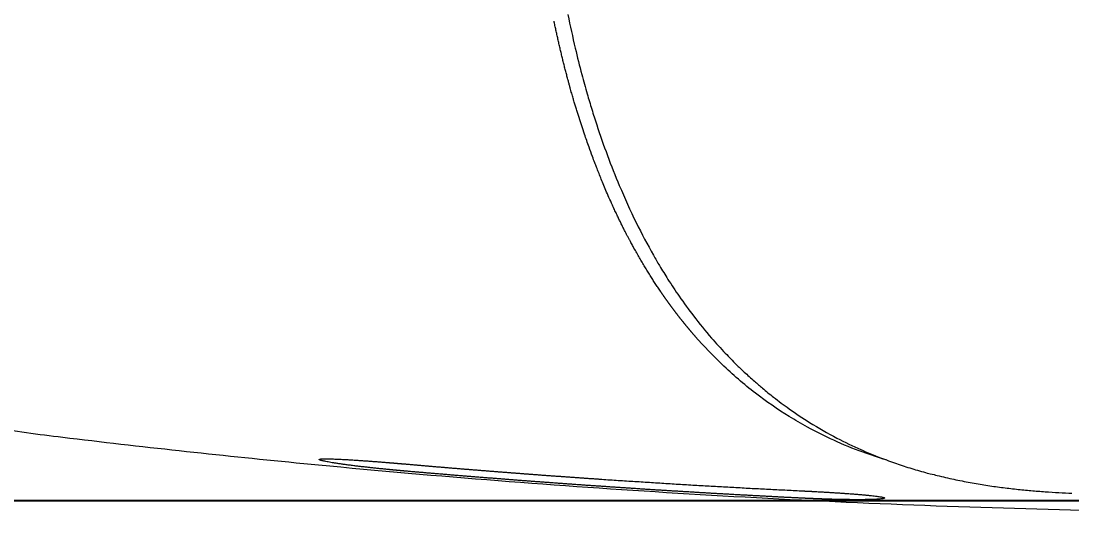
# Model space of a CAD drawing. Header units: millimetres. Extents: x 0 to 1800, y -67 to 2530.
# Drawn here: x 388.8 to 548.5, y 1339.3 to 1418 of the extents above; entities that cross this region are included whole.
import ezdxf

# ---------------------------------------------------------------- set-up
doc = ezdxf.new("R2010")
doc.units = ezdxf.units.MM
for name, color, linetype in [('내부선 및 부속', 4, 'Continuous'), ('외형선', 3, 'Continuous'), ('치수선', 7, 'Continuous')]:
    doc.layers.add(name, color=color, linetype=linetype)
doc.styles.add('____', font='')
doc.styles.get('____').set_extended_font_data('굴림')
doc.dimstyles.new('MSADIM', dxfattribs={"dimtxt": 33, "dimasz": 17, "dimexe": 10, "dimexo": 7.5, "dimgap": 10, "dimtad": 0, "dimtih": 1, "dimtoh": 1, "dimdec": 0, "dimzin": 1, "dimdsep": 46, "dimtxsty": '____', "dimcen": 11.25, "dimadec": 0, "dimazin": 0, "dimtfac": 1, "dimtdec": 0, "dimtix": 1, "dimtmove": 0, "dimatfit": 3, "dimfxl": 0, "dimtolj": 1, "dimtzin": 1, "dimarcsym": 0})

# ---------------------------------------------------------------- blocks, each defined once
blk = doc.blocks.new('*D37')
at = {"layer": '치수선', "color": 0, "linetype": 'Continuous', "lineweight": -2}
for p, q in [((588.21, 1745.09), (155.58, 1745.09)), ((165.58, 1728.09), (165.58, 1567.93)), ((165.58, 1362.09), (165.58, 1522.26)), ((588.21, 1345.09), (155.58, 1345.09))]:
    blk.add_line(p, q, dxfattribs=at)
at = {"layer": '치수선', "color": 0, "linetype": 'Continuous'}
for points in [[(162.75, 1728.09), (168.42, 1728.09), (165.58, 1745.09)], [(162.75, 1362.09), (168.42, 1362.09), (165.58, 1345.09)]]:
    blk.add_solid(points, dxfattribs=at)
at = {"layer": '치수선', "color": 0, "linetype": 'Continuous', "insert": (165.58, 1545.09), "char_height": 25, "attachment_point": 5, "style": '____'}
blk.add_mtext('\\A1;400', dxfattribs=at)
blk = doc.blocks.new('*D34')
at = {"layer": '치수선', "color": 0, "linetype": 'Continuous', "lineweight": -2}
for p, q in [((280.71, 1537.59), (280.71, 1220.49)), ((1003.36, 1537.59), (1003.36, 1220.49)), ((297.71, 1230.49), (604.9, 1230.49)), ((986.36, 1230.49), (679.16, 1230.49))]:
    blk.add_line(p, q, dxfattribs=at)
at = {"layer": '치수선', "color": 0, "linetype": 'Continuous'}
for points in [[(297.71, 1233.33), (297.71, 1227.66), (280.71, 1230.49)], [(986.36, 1233.33), (986.36, 1227.66), (1003.36, 1230.49)]]:
    blk.add_solid(points, dxfattribs=at)
at = {"layer": '치수선', "color": 0, "linetype": 'Continuous', "insert": (642.03, 1230.49), "char_height": 25, "attachment_point": 5, "style": '____'}
blk.add_mtext('\\A1;720', dxfattribs=at)
blk = doc.blocks.new('*D35')
at = {"layer": '치수선', "color": 0, "linetype": 'Continuous', "lineweight": -2}
for p, q in [((1003.36, 1537.59), (1003.36, 1159.08)), ((260.71, 1217.64), (260.71, 1159.08)), ((277.71, 1169.08), (594.9, 1169.08)), ((986.36, 1169.08), (669.16, 1169.08))]:
    blk.add_line(p, q, dxfattribs=at)
at = {"layer": '치수선', "color": 0, "linetype": 'Continuous'}
for points in [[(277.71, 1171.92), (277.71, 1166.25), (260.71, 1169.08)], [(986.36, 1171.92), (986.36, 1166.25), (1003.36, 1169.08)]]:
    blk.add_solid(points, dxfattribs=at)
at = {"layer": '치수선', "color": 0, "linetype": 'Continuous', "insert": (632.03, 1169.08), "char_height": 25, "attachment_point": 5, "style": '____'}
blk.add_mtext('\\A1;740', dxfattribs=at)

msp = doc.modelspace()

# ---------------------------------------------------------------- linework, layer by layer
at = {"layer": '내부선 및 부속', "linetype": 'Continuous', "lineweight": 13}
for points, knots in [([(471.89, 1418.96), (472.24, 1417.25), (472.91, 1414.2), (473.91, 1410.19), (474.77, 1407.11), (475.52, 1404.57), (476.52, 1401.43), (477.87, 1397.53), (479.85, 1392.54), (482.16, 1387.45), (484.27, 1383.46), (485.92, 1380.62), (487.21, 1378.53), (488.92, 1375.96), (491.1, 1372.95), (492.79, 1370.89), (493.72, 1369.81)], [0, 0, 0, 0, 0.091534, 0.164319, 0.218269, 0.261577, 0.305777, 0.394789, 0.484119, 0.59792, 0.703021, 0.737234, 0.783777, 0.842971, 0.914947, 1, 1, 1, 1]), ([(491.26, 1370.05), (491.23, 1370.08), (491.18, 1370.14), (491.1, 1370.23), (491.02, 1370.32), (490.94, 1370.41), (490.86, 1370.5), (490.79, 1370.59), (490.71, 1370.68), (490.64, 1370.77), (490.56, 1370.86), (490.49, 1370.95), (490.41, 1371.03), (490.34, 1371.12), (490.27, 1371.21), (490.19, 1371.29), (490.12, 1371.38), (490.05, 1371.46), (489.98, 1371.55), (489.91, 1371.63), (489.84, 1371.72), (489.78, 1371.8), (489.71, 1371.88), (489.64, 1371.97), (489.57, 1372.05), (489.51, 1372.13), (489.44, 1372.21), (489.38, 1372.29), (489.31, 1372.37), (489.25, 1372.45), (489.19, 1372.53), (489.13, 1372.61), (489.06, 1372.69), (489, 1372.76), (488.94, 1372.84), (488.88, 1372.92), (488.82, 1372.99), (488.76, 1373.07), (488.71, 1373.14), (488.65, 1373.22), (488.59, 1373.29), (488.53, 1373.36), (488.48, 1373.44), (488.42, 1373.51), (488.37, 1373.58), (488.31, 1373.65), (488.26, 1373.72), (488.21, 1373.79), (488.15, 1373.86), (488.1, 1373.93), (488.05, 1374), (488, 1374.07), (487.95, 1374.13), (487.9, 1374.2), (487.85, 1374.27), (487.8, 1374.33), (487.75, 1374.4), (487.7, 1374.46), (487.66, 1374.53), (487.61, 1374.59), (487.56, 1374.65), (487.52, 1374.71), (487.47, 1374.78), (487.43, 1374.84), (487.39, 1374.9), (487.34, 1374.96), (487.3, 1375.02), (487.26, 1375.07), (487.21, 1375.13), (487.17, 1375.19), (487.13, 1375.25), (487.09, 1375.3), (487.05, 1375.36), (487.01, 1375.41), (486.97, 1375.47), (486.93, 1375.52), (486.9, 1375.57), (486.86, 1375.63), (486.82, 1375.68), (486.79, 1375.73), (486.75, 1375.78), (486.72, 1375.83), (486.68, 1375.88), (486.65, 1375.93), (486.61, 1375.98), (486.58, 1376.02), (486.55, 1376.07), (486.51, 1376.12), (486.48, 1376.16), (486.45, 1376.21), (486.42, 1376.25), (486.39, 1376.3), (486.36, 1376.34), (486.33, 1376.38), (486.3, 1376.42), (486.27, 1376.47), (486.24, 1376.51), (486.22, 1376.55), (486.19, 1376.59), (486.16, 1376.62), (486.14, 1376.66), (486.11, 1376.7), (486.09, 1376.74), (486.06, 1376.77), (486.04, 1376.81), (486.01, 1376.84), (485.99, 1376.88), (485.97, 1376.91), (485.82, 1377.12), (485.56, 1377.52), (485.17, 1378.11), (484.78, 1378.71), (484.38, 1379.34), (483.98, 1379.98), (483.58, 1380.64), (483.17, 1381.32), (482.76, 1382.02), (482.35, 1382.74), (482.03, 1383.31), (481.8, 1383.73), (481.64, 1384.01), (481.47, 1384.32), (481.29, 1384.67), (481.08, 1385.05), (480.87, 1385.47), (480.64, 1385.91), (480.39, 1386.39), (480.13, 1386.91), (479.86, 1387.46), (479.58, 1388.05), (479.28, 1388.67), (478.97, 1389.33), (478.59, 1390.17), (478.15, 1391.14), (477.68, 1392.22), (477.26, 1393.22), (476.89, 1394.14), (476.55, 1394.98), (476.26, 1395.73), (475.95, 1396.52), (475.57, 1397.54), (475.04, 1398.99), (474.35, 1400.97), (473.79, 1402.68), (473.39, 1403.94), (473.2, 1404.57), (473, 1405.2), (472.85, 1405.72), (472.72, 1406.14), (472.63, 1406.46), (472.53, 1406.82), (472.41, 1407.21), (472.29, 1407.64), (472.16, 1408.1), (472.03, 1408.6), (471.91, 1409.05), (471.8, 1409.45), (471.71, 1409.79), (471.62, 1410.13), (471.53, 1410.47), (471.44, 1410.8), (471.36, 1411.14), (471.27, 1411.48), (471.19, 1411.82), (471.1, 1412.16), (471.02, 1412.5), (470.94, 1412.84), (470.86, 1413.18), (470.78, 1413.52), (470.7, 1413.87), (470.62, 1414.21), (470.54, 1414.55), (470.46, 1414.89), (470.38, 1415.24), (470.31, 1415.58), (470.23, 1415.92), (470.15, 1416.27), (470.08, 1416.61), (470.01, 1416.95), (469.93, 1417.3), (469.86, 1417.64), (469.81, 1417.87), (469.79, 1417.99)], [0, 0, 0, 0, 0.002477, 0.004938, 0.007384, 0.009813, 0.012227, 0.014624, 0.017006, 0.019371, 0.021721, 0.024055, 0.026372, 0.028674, 0.03096, 0.03323, 0.035484, 0.037722, 0.039943, 0.042149, 0.04434, 0.046514, 0.048672, 0.050814, 0.05294, 0.05505, 0.057144, 0.059223, 0.061285, 0.063331, 0.065361, 0.067376, 0.069374, 0.071356, 0.073323, 0.075273, 0.077207, 0.079126, 0.081028, 0.082914, 0.084785, 0.086639, 0.088477, 0.0903, 0.092106, 0.093897, 0.095671, 0.097429, 0.099172, 0.100898, 0.102608, 0.104303, 0.105981, 0.107643, 0.10929, 0.11092, 0.112534, 0.114132, 0.115715, 0.117281, 0.118831, 0.120365, 0.121883, 0.123386, 0.124872, 0.126342, 0.127796, 0.129234, 0.130656, 0.132062, 0.133452, 0.134826, 0.136184, 0.137526, 0.138852, 0.140162, 0.141456, 0.142733, 0.143995, 0.145241, 0.146471, 0.147684, 0.148882, 0.150064, 0.151229, 0.152379, 0.153512, 0.15463, 0.155731, 0.156817, 0.157886, 0.15894, 0.159977, 0.160998, 0.162004, 0.162993, 0.163966, 0.164923, 0.165864, 0.166789, 0.167698, 0.168592, 0.169469, 0.170329, 0.171174, 0.172003, 0.172816, 0.173613, 0.174394, 0.187949, 0.201806, 0.215964, 0.230423, 0.245183, 0.260245, 0.275608, 0.291273, 0.307241, 0.323511, 0.328986, 0.335149, 0.341999, 0.349536, 0.357761, 0.366674, 0.376274, 0.386561, 0.397537, 0.409199, 0.42155, 0.434588, 0.448313, 0.462726, 0.486515, 0.508544, 0.528813, 0.547323, 0.564073, 0.579064, 0.592296, 0.611038, 0.63961, 0.678017, 0.726263, 0.738319, 0.750375, 0.762429, 0.774483, 0.779952, 0.786063, 0.792815, 0.800208, 0.808244, 0.81692, 0.826238, 0.836198, 0.842499, 0.8488, 0.855101, 0.861402, 0.867703, 0.874004, 0.880305, 0.886606, 0.892906, 0.899207, 0.905508, 0.911808, 0.918108, 0.924409, 0.930709, 0.937009, 0.943309, 0.949609, 0.955908, 0.962208, 0.968507, 0.974806, 0.981105, 0.987404, 0.993702, 1, 1, 1, 1]), ([(505.53, 1357.88), (503.77, 1358.97), (500.25, 1361.4), (495.5, 1365.5), (492.56, 1368.57), (491.26, 1370.05)], [0, 0, 0, 0, 0.337603, 0.69496, 1, 1, 1, 1]), ([(493.72, 1369.81), (494.41, 1369.02), (495.65, 1367.66), (497.32, 1365.95), (498.54, 1364.78), (499.45, 1363.94), (500.38, 1363.12), (501.6, 1362.06), (503.35, 1360.65), (505.73, 1358.88), (507.58, 1357.64), (508.63, 1356.98)], [0, 0, 0, 0, 0.154353, 0.27337, 0.357069, 0.408575, 0.46193, 0.544335, 0.654346, 0.806218, 1, 1, 1, 1]), ([(520.27, 1351.28), (519.09, 1351.64), (516.39, 1352.53), (512.39, 1354.16), (508.66, 1356.02), (506.44, 1357.31), (505.53, 1357.88)], [0, 0, 0, 0, 0.230201, 0.529122, 0.803835, 1, 1, 1, 1]), ([(508.63, 1356.98), (510, 1356.13), (512.55, 1354.67), (516.16, 1352.93), (519.19, 1351.68), (521.78, 1350.73), (524.16, 1349.96), (525.87, 1349.46), (526.8, 1349.22), (526.94, 1349.19)], [0, 0, 0, 0, 0.237432, 0.437747, 0.601077, 0.730738, 0.854312, 0.978043, 1, 1, 1, 1]), ([(447.05, 1349.59), (447.03, 1349.6), (446.99, 1349.6), (446.94, 1349.6), (446.89, 1349.61), (446.83, 1349.61), (446.78, 1349.62), (446.72, 1349.62), (446.67, 1349.63), (446.61, 1349.63), (446.56, 1349.64), (446.5, 1349.64), (446.45, 1349.65), (446.39, 1349.65), (446.34, 1349.66), (446.29, 1349.66), (446.23, 1349.67), (446.18, 1349.67), (446.12, 1349.68), (446.07, 1349.68), (446.01, 1349.69), (445.96, 1349.69), (445.9, 1349.7), (445.85, 1349.7), (445.79, 1349.71), (445.74, 1349.71), (445.68, 1349.72), (445.63, 1349.72), (445.57, 1349.73), (445.52, 1349.73), (445.46, 1349.74), (445.41, 1349.74), (445.35, 1349.75), (445.3, 1349.75), (445.24, 1349.76), (445.19, 1349.76), (445.13, 1349.77), (445.08, 1349.77), (445.02, 1349.78), (444.97, 1349.79), (444.91, 1349.79), (444.86, 1349.8), (444.8, 1349.8), (444.75, 1349.81), (444.69, 1349.81), (444.64, 1349.82), (444.58, 1349.82), (444.34, 1349.85), (443.91, 1349.89), (443.3, 1349.95), (442.69, 1350.02), (442.1, 1350.08), (441.52, 1350.14), (440.95, 1350.21), (440.39, 1350.27), (439.8, 1350.34), (439.16, 1350.42), (438.51, 1350.51), (437.9, 1350.59), (437.33, 1350.67), (436.8, 1350.75), (436.31, 1350.82), (435.86, 1350.9), (435.46, 1350.97), (435.11, 1351.04), (434.8, 1351.1), (434.55, 1351.16), (434.32, 1351.22), (434.14, 1351.28), (434.09, 1351.33), (434.1, 1351.36), (434.12, 1351.37), (434.15, 1351.39), (434.2, 1351.4), (434.27, 1351.41), (434.37, 1351.43), (434.53, 1351.44), (434.78, 1351.45), (435.08, 1351.45), (435.43, 1351.45), (435.82, 1351.44), (436.34, 1351.43), (437.01, 1351.4), (437.7, 1351.37), (438.24, 1351.34), (438.62, 1351.31), (439.02, 1351.29), (439.43, 1351.26), (439.88, 1351.23), (440.39, 1351.2), (440.94, 1351.16), (441.51, 1351.12), (442.09, 1351.08), (442.69, 1351.03), (443.29, 1350.99), (443.9, 1350.94), (444.35, 1350.9), (444.63, 1350.88), (444.74, 1350.87), (444.85, 1350.86), (444.96, 1350.85), (445.07, 1350.84), (445.18, 1350.83), (445.29, 1350.83), (445.4, 1350.82), (445.51, 1350.81), (445.62, 1350.8), (445.73, 1350.79), (445.84, 1350.78), (445.95, 1350.77), (446.06, 1350.76), (446.17, 1350.75), (446.28, 1350.74), (446.39, 1350.73), (446.5, 1350.72), (446.61, 1350.71), (446.72, 1350.7), (446.83, 1350.69), (446.94, 1350.69), (447.01, 1350.68), (447.05, 1350.68)], [0, 0, 0, 0, 0.001339, 0.002679, 0.00402, 0.005361, 0.006703, 0.008045, 0.009388, 0.010732, 0.012076, 0.013421, 0.014767, 0.016114, 0.017461, 0.01881, 0.020159, 0.021509, 0.02286, 0.024212, 0.025565, 0.026919, 0.028274, 0.02963, 0.030987, 0.032345, 0.033704, 0.035064, 0.036425, 0.037788, 0.039151, 0.040516, 0.041882, 0.04325, 0.044618, 0.045988, 0.04736, 0.048732, 0.050106, 0.051482, 0.052858, 0.054237, 0.055616, 0.056997, 0.05838, 0.059764, 0.06115, 0.062537, 0.078111, 0.093738, 0.109451, 0.125282, 0.140951, 0.156588, 0.172225, 0.187896, 0.208761, 0.229429, 0.249991, 0.270457, 0.291126, 0.312092, 0.332898, 0.353736, 0.37469, 0.395712, 0.416574, 0.437357, 0.468818, 0.499695, 0.510023, 0.520356, 0.530707, 0.541085, 0.551501, 0.561966, 0.582792, 0.603602, 0.624469, 0.645428, 0.666273, 0.687078, 0.718536, 0.749664, 0.762106, 0.774565, 0.78706, 0.799609, 0.812232, 0.827844, 0.843451, 0.85909, 0.874795, 0.890502, 0.906143, 0.921756, 0.937379, 0.940138, 0.942891, 0.94564, 0.948385, 0.951125, 0.953862, 0.956595, 0.959324, 0.96205, 0.964774, 0.967494, 0.970212, 0.972927, 0.97564, 0.978351, 0.981061, 0.983769, 0.986476, 0.989182, 0.991887, 0.994592, 0.997296, 1, 1, 1, 1]), ([(447.05, 1350.68), (447.24, 1350.66), (447.62, 1350.63), (448.2, 1350.58), (448.77, 1350.53), (449.34, 1350.48), (449.92, 1350.43), (450.49, 1350.38), (451.06, 1350.33), (451.64, 1350.28), (452.21, 1350.23), (452.78, 1350.19), (453.35, 1350.14), (453.92, 1350.09), (454.49, 1350.04), (455.06, 1350), (455.63, 1349.95), (456.2, 1349.9), (456.77, 1349.86), (457.34, 1349.81), (457.91, 1349.77), (458.48, 1349.72), (459.04, 1349.68), (459.61, 1349.63), (460.18, 1349.59), (460.75, 1349.54), (461.31, 1349.5), (461.88, 1349.45), (462.44, 1349.41), (463.01, 1349.37), (463.57, 1349.32), (464.14, 1349.28), (464.7, 1349.24), (465.27, 1349.19), (465.83, 1349.15), (466.4, 1349.11), (466.96, 1349.07), (467.52, 1349.02), (468.08, 1348.98), (468.65, 1348.94), (469.21, 1348.9), (469.77, 1348.86), (470.33, 1348.82), (470.89, 1348.78), (471.45, 1348.74), (472.01, 1348.7), (472.57, 1348.66), (473.13, 1348.62), (473.69, 1348.58), (474.25, 1348.54), (474.81, 1348.5), (475.36, 1348.46), (475.92, 1348.43), (476.48, 1348.39), (477.27, 1348.33), (478.3, 1348.26), (479.56, 1348.18), (480.82, 1348.1), (482.08, 1348.02), (483.34, 1347.94), (484.6, 1347.86), (485.85, 1347.78), (487.11, 1347.7), (488.36, 1347.62), (489.62, 1347.55), (490.87, 1347.47), (492.12, 1347.4), (493.37, 1347.33), (494.62, 1347.26), (495.87, 1347.19), (497.12, 1347.12), (498.37, 1347.05), (499.61, 1346.98), (500.86, 1346.92), (502.1, 1346.85), (503.34, 1346.79), (504.58, 1346.73), (505.82, 1346.67), (506.65, 1346.63), (507.06, 1346.61)], [0, 0, 0, 0, 0.009587, 0.019167, 0.028742, 0.038312, 0.047875, 0.057433, 0.066985, 0.076531, 0.086072, 0.095607, 0.105135, 0.114658, 0.124176, 0.133687, 0.143193, 0.152692, 0.162186, 0.171674, 0.181156, 0.190632, 0.200103, 0.209567, 0.219026, 0.228478, 0.237925, 0.247366, 0.256801, 0.266229, 0.275652, 0.285069, 0.29448, 0.303885, 0.313285, 0.322678, 0.332065, 0.341446, 0.350821, 0.36019, 0.369553, 0.37891, 0.388261, 0.397606, 0.406945, 0.416278, 0.425605, 0.434925, 0.44424, 0.453549, 0.462851, 0.472147, 0.481438, 0.490722, 0.5, 0.521043, 0.542068, 0.563076, 0.584066, 0.605038, 0.625992, 0.646928, 0.667846, 0.688746, 0.709628, 0.730491, 0.751336, 0.772162, 0.792969, 0.813758, 0.834528, 0.855279, 0.876011, 0.896724, 0.917417, 0.938092, 0.958747, 0.979383, 1, 1, 1, 1]), ([(507.06, 1345.49), (506.85, 1345.5), (506.44, 1345.52), (505.82, 1345.55), (505.2, 1345.58), (504.58, 1345.61), (503.96, 1345.65), (503.34, 1345.68), (502.72, 1345.71), (502.1, 1345.74), (501.48, 1345.78), (500.86, 1345.81), (500.24, 1345.84), (499.62, 1345.88), (499, 1345.91), (498.38, 1345.94), (497.76, 1345.98), (497.14, 1346.01), (496.52, 1346.05), (495.9, 1346.08), (495.27, 1346.12), (494.65, 1346.15), (494.03, 1346.19), (493.41, 1346.22), (492.79, 1346.26), (492.16, 1346.3), (491.54, 1346.33), (490.92, 1346.37), (490.3, 1346.41), (489.67, 1346.45), (489.05, 1346.48), (488.43, 1346.52), (487.81, 1346.56), (487.18, 1346.6), (486.56, 1346.64), (485.93, 1346.68), (485.31, 1346.71), (484.69, 1346.75), (484.06, 1346.79), (483.44, 1346.83), (482.82, 1346.87), (482.19, 1346.92), (481.57, 1346.96), (480.94, 1347), (480.32, 1347.04), (479.69, 1347.08), (479.07, 1347.12), (478.44, 1347.16), (477.82, 1347.21), (477.19, 1347.25), (476.57, 1347.29), (475.94, 1347.33), (475.32, 1347.38), (474.69, 1347.42), (474.06, 1347.47), (473.44, 1347.51), (472.81, 1347.55), (472.19, 1347.6), (471.56, 1347.64), (470.93, 1347.69), (470.31, 1347.73), (469.68, 1347.78), (469.05, 1347.83), (468.43, 1347.87), (467.8, 1347.92), (467.17, 1347.96), (466.54, 1348.01), (465.92, 1348.06), (465.29, 1348.11), (464.66, 1348.15), (464.03, 1348.2), (463.41, 1348.25), (462.78, 1348.3), (462.15, 1348.35), (461.52, 1348.4), (460.89, 1348.45), (460.27, 1348.5), (459.64, 1348.54), (459.01, 1348.59), (458.38, 1348.65), (457.75, 1348.7), (457.12, 1348.75), (456.49, 1348.8), (455.86, 1348.85), (455.24, 1348.9), (454.61, 1348.95), (453.98, 1349), (453.35, 1349.06), (452.72, 1349.11), (452.09, 1349.16), (451.46, 1349.22), (450.83, 1349.27), (450.2, 1349.32), (449.57, 1349.38), (448.94, 1349.43), (448.31, 1349.48), (447.68, 1349.54), (447.26, 1349.58), (447.05, 1349.59)], [0, 0, 0, 0, 0.010303, 0.020608, 0.030916, 0.041226, 0.051539, 0.061855, 0.072174, 0.082495, 0.092818, 0.103145, 0.113473, 0.123805, 0.134139, 0.144475, 0.154814, 0.165156, 0.1755, 0.185847, 0.196196, 0.206548, 0.216902, 0.227258, 0.237618, 0.247979, 0.258343, 0.26871, 0.279079, 0.289451, 0.299825, 0.310201, 0.32058, 0.330961, 0.341345, 0.351731, 0.362119, 0.37251, 0.382903, 0.393299, 0.403697, 0.414097, 0.4245, 0.434905, 0.445312, 0.455721, 0.466133, 0.476547, 0.486964, 0.497383, 0.507804, 0.518227, 0.528653, 0.539081, 0.549511, 0.559943, 0.570377, 0.580814, 0.591253, 0.601694, 0.612138, 0.622583, 0.633031, 0.643481, 0.653933, 0.664387, 0.674843, 0.685301, 0.695762, 0.706225, 0.716689, 0.727156, 0.737625, 0.748096, 0.758569, 0.769044, 0.779522, 0.790001, 0.800482, 0.810965, 0.821451, 0.831938, 0.842427, 0.852919, 0.863412, 0.873907, 0.884404, 0.894903, 0.905404, 0.915907, 0.926412, 0.936919, 0.947428, 0.957939, 0.968451, 0.978966, 0.989482, 1, 1, 1, 1]), ([(526.94, 1349.19), (527.42, 1349.08), (527.72, 1349.01), (528.87, 1348.72), (529.72, 1348.52), (531.39, 1348.16), (532.21, 1348), (533.84, 1347.7), (534.64, 1347.56), (536.23, 1347.32), (537.01, 1347.21), (538.55, 1347.01), (539.31, 1346.92), (540.81, 1346.76), (542.29, 1346.62), (544.44, 1346.45), (546.52, 1346.32), (547.85, 1346.26), (548.51, 1346.23)], [0, 0, 0, 0, 0.037356, 0.037356, 0.144316, 0.144316, 0.251277, 0.251277, 0.358237, 0.358237, 0.465198, 0.465198, 0.572158, 0.572158, 0.679119, 0.786079, 0.89304, 1, 1, 1, 1]), ([(507.06, 1346.61), (507.08, 1346.6), (507.12, 1346.6), (507.17, 1346.6), (507.23, 1346.6), (507.28, 1346.59), (507.34, 1346.59), (507.39, 1346.59), (507.45, 1346.59), (507.5, 1346.58), (507.56, 1346.58), (507.61, 1346.58), (507.67, 1346.58), (507.72, 1346.57), (507.78, 1346.57), (507.84, 1346.57), (507.89, 1346.56), (507.95, 1346.56), (508, 1346.56), (508.06, 1346.56), (508.11, 1346.55), (508.17, 1346.55), (508.22, 1346.55), (508.28, 1346.54), (508.33, 1346.54), (508.39, 1346.54), (508.44, 1346.54), (508.5, 1346.53), (508.55, 1346.53), (508.61, 1346.53), (508.66, 1346.52), (508.72, 1346.52), (508.77, 1346.52), (508.83, 1346.52), (508.88, 1346.51), (508.94, 1346.51), (508.99, 1346.51), (509.05, 1346.5), (509.1, 1346.5), (509.16, 1346.5), (509.21, 1346.5), (509.27, 1346.49), (509.32, 1346.49), (509.38, 1346.49), (509.43, 1346.48), (509.49, 1346.48), (509.54, 1346.48), (509.79, 1346.46), (510.22, 1346.44), (510.83, 1346.4), (511.43, 1346.37), (512.03, 1346.33), (512.61, 1346.3), (513.18, 1346.26), (513.73, 1346.22), (514.32, 1346.18), (514.96, 1346.14), (515.61, 1346.09), (516.12, 1346.04), (516.51, 1346.01), (516.79, 1345.99), (517.06, 1345.96), (517.32, 1345.94), (517.57, 1345.91), (517.89, 1345.88), (518.26, 1345.84), (518.66, 1345.79), (519.01, 1345.74), (519.31, 1345.7), (519.56, 1345.65), (519.79, 1345.6), (519.97, 1345.55), (520.02, 1345.5), (520.01, 1345.47), (519.98, 1345.45), (519.93, 1345.43), (519.86, 1345.41), (519.75, 1345.39), (519.58, 1345.36), (519.33, 1345.33), (519.03, 1345.31), (518.68, 1345.29), (518.29, 1345.27), (517.77, 1345.26), (517.1, 1345.24), (516.45, 1345.24), (515.97, 1345.24), (515.7, 1345.24), (515.43, 1345.24), (515.15, 1345.24), (514.86, 1345.24), (514.57, 1345.25), (514.19, 1345.25), (513.73, 1345.26), (513.18, 1345.27), (512.61, 1345.28), (512.18, 1345.29), (511.92, 1345.3), (511.81, 1345.3), (511.71, 1345.31), (511.61, 1345.31), (511.5, 1345.31), (511.4, 1345.32), (511.29, 1345.32), (511.19, 1345.32), (511.08, 1345.33), (510.97, 1345.33), (510.87, 1345.33), (510.76, 1345.34), (510.66, 1345.34), (510.55, 1345.34), (510.44, 1345.35), (510.34, 1345.35), (510.23, 1345.35), (510.12, 1345.36), (510.02, 1345.36), (509.91, 1345.37), (509.8, 1345.37), (509.69, 1345.37), (509.58, 1345.38), (509.48, 1345.38), (509.37, 1345.39), (509.26, 1345.39), (509.15, 1345.4), (509.04, 1345.4), (508.93, 1345.4), (508.82, 1345.41), (508.72, 1345.41), (508.61, 1345.42), (508.5, 1345.42), (508.39, 1345.43), (508.28, 1345.43), (508.17, 1345.44), (508.06, 1345.44), (507.95, 1345.45), (507.84, 1345.45), (507.73, 1345.46), (507.62, 1345.46), (507.5, 1345.47), (507.39, 1345.47), (507.28, 1345.48), (507.17, 1345.48), (507.1, 1345.49), (507.06, 1345.49)], [0, 0, 0, 0, 0.001365, 0.00273, 0.004094, 0.005458, 0.006822, 0.008185, 0.009548, 0.010911, 0.012273, 0.013636, 0.014998, 0.01636, 0.017722, 0.019084, 0.020446, 0.021808, 0.02317, 0.024532, 0.025894, 0.027257, 0.028619, 0.029982, 0.031344, 0.032707, 0.034071, 0.035434, 0.036798, 0.038162, 0.039527, 0.040892, 0.042257, 0.043623, 0.04499, 0.046357, 0.047724, 0.049092, 0.050461, 0.05183, 0.0532, 0.054571, 0.055942, 0.057314, 0.058687, 0.060061, 0.061435, 0.062811, 0.078503, 0.094142, 0.109766, 0.125415, 0.141136, 0.156755, 0.172309, 0.187837, 0.20876, 0.229463, 0.250038, 0.260354, 0.270684, 0.281041, 0.291436, 0.301881, 0.312387, 0.333217, 0.354076, 0.375047, 0.395966, 0.4168, 0.437636, 0.468851, 0.499738, 0.512019, 0.524344, 0.536735, 0.549216, 0.561808, 0.582555, 0.603354, 0.624306, 0.645257, 0.666119, 0.686993, 0.718496, 0.749663, 0.75857, 0.767474, 0.776383, 0.785306, 0.794249, 0.803221, 0.812229, 0.82783, 0.843418, 0.859029, 0.8747, 0.877466, 0.880227, 0.882984, 0.885737, 0.888486, 0.891231, 0.893973, 0.896711, 0.899446, 0.902178, 0.904907, 0.907633, 0.910356, 0.913078, 0.915797, 0.918514, 0.921229, 0.923943, 0.926655, 0.929366, 0.932076, 0.934785, 0.937493, 0.9402, 0.942908, 0.945615, 0.948322, 0.951029, 0.953737, 0.956445, 0.959154, 0.961864, 0.964575, 0.967287, 0.970001, 0.972716, 0.975433, 0.978152, 0.980874, 0.983598, 0.986324, 0.989053, 0.991785, 0.99452, 0.997258, 1, 1, 1, 1])]:
    msp.add_open_spline(points, degree=3, knots=knots, dxfattribs=at)
at = {"layer": '외형선', "linetype": 'Continuous', "lineweight": 13}
for points, knots in [([(315.82, 1389.05), (316.97, 1387.57), (319.36, 1384.73), (321.96, 1382.11), (324.65, 1379.61), (326.05, 1378.41), (328.93, 1376.13), (330.43, 1375.04), (332.74, 1373.48), (333.52, 1372.98), (334.51, 1372.36), (334.71, 1372.24), (335.11, 1372), (335.7, 1371.63), (336.31, 1371.28), (338.32, 1370.13), (339.96, 1369.26), (343.27, 1367.63), (344.95, 1366.87), (348.34, 1365.44), (350.06, 1364.78), (353.51, 1363.52), (355.26, 1362.93), (358.78, 1361.82), (360.55, 1361.3), (363.23, 1360.57), (364.13, 1360.34), (365.25, 1360.05), (365.48, 1359.99), (365.93, 1359.88), (366.15, 1359.83), (366.83, 1359.66), (367.28, 1359.55), (369.54, 1359.01), (371.35, 1358.61), (374.97, 1357.86), (376.79, 1357.51), (380.44, 1356.86), (382.26, 1356.55), (385.92, 1355.97), (387.76, 1355.7), (391.43, 1355.19), (393.27, 1354.96), (395.11, 1354.74)], [0, 0, 0, 0, 0.0625, 0.125, 0.125, 0.1875, 0.1875, 0.25, 0.25, 0.28125, 0.28125, 0.289062, 0.289062, 0.296875, 0.3125, 0.3125, 0.375, 0.375, 0.4375, 0.4375, 0.5, 0.5, 0.5625, 0.5625, 0.625, 0.625, 0.65625, 0.65625, 0.664062, 0.664062, 0.671875, 0.671875, 0.6875, 0.6875, 0.75, 0.75, 0.8125, 0.8125, 0.875, 0.875, 0.9375, 0.9375, 1, 1, 1, 1]), ([(395.11, 1354.74), (406.9, 1353.32), (436.84, 1350.04), (485.18, 1346.15), (539.85, 1343.62), (585.55, 1343.08), (612.87, 1343.45), (622.24, 1343.66)], [0, 0, 0, 0, 0.156405, 0.395683, 0.634962, 0.87424, 1, 1, 1, 1])]:
    msp.add_open_spline(points, degree=3, knots=knots, dxfattribs=at)

# ---------------------------------------------------------------- dimensions: what is measured, and where the dimension line sits
at = {"layer": '치수선', "linetype": 'Continuous'}
dim = msp.add_linear_dim(base=(165.58, 1345.09), p1=(595.71, 1745.09), p2=(595.71, 1345.09), angle=90, dimstyle='MSADIM', override={"dimtxt": 25}, dxfattribs=at)
dim.commit()
dim.dimension.update_dxf_attribs({"geometry": '*D37', "text_midpoint": (165.58, 1545.09)})
for base, p2, text, picture, middle in [((260.71, 1169.08), (260.71, 1225.14), '740', '*D35', (632.03, 1169.08)), ((280.71, 1230.49), (280.71, 1545.09), '720', '*D34', (642.03, 1230.49))]:
    dim = msp.add_linear_dim(base=base, p1=(1003.36, 1545.09), p2=p2, text=text, dimstyle='MSADIM', override={"dimtxt": 25}, dxfattribs=at)
    dim.commit()
    dim.dimension.update_dxf_attribs({"geometry": picture, "text_midpoint": middle})

doc.saveas('drawing.dxf')
